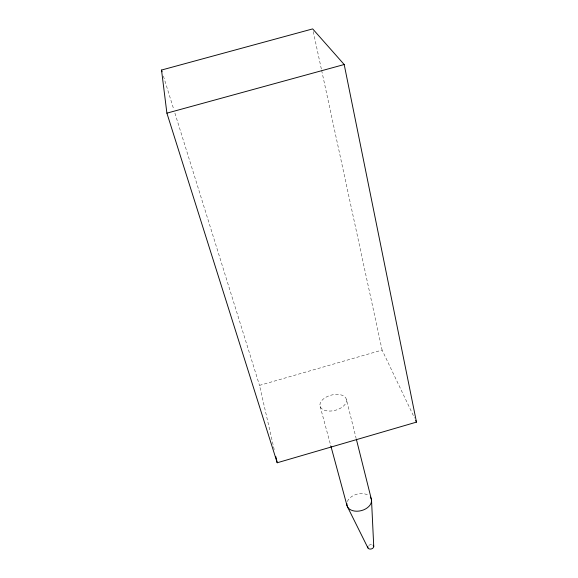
<?xml version="1.0" encoding="UTF-8"?>
<svg xmlns="http://www.w3.org/2000/svg" width="578" height="578" viewBox="0 0 578 578"><rect width="100%" height="100%" fill="white"/><g stroke="black" fill="none" stroke-linecap="round" stroke-linejoin="round"><path stroke-width="0.43" stroke-dasharray="2.89 2.17" d="M274.203 449.568L259.508 385.382L382.101 350.073L414.542 418.067M163.401 76.079L173.841 109.676M174.91 113.122L259.508 385.382M320.14 406.406L330.912 446.187M346.388 399.391A13.59 7.861 -14.6 0 1 328.217 411.016A13.59 7.861 -14.6 0 1 325.046 397.772A13.59 7.861 -14.6 0 1 346.388 399.391L356.171 438.492M313.247 31.544L321.447 69.49M321.643 70.372L382.101 350.073M347.32 501.552A12.593 8.511 -14.6 0 1 356.893 494.19A12.593 8.511 -14.6 0 1 368.945 495.736M368.764 545.437A3.035 2.182 -14.6 0 1 372.138 544.714"/><path stroke-width="0.87" d="M277.223 462.761L416.478 422.121L344.192 64.526L312.676 28.9L161.522 70.046L166.898 113.151L277.223 462.761L275.814 456.606M166.898 113.151L344.192 64.526M347.385 506.639L367.926 547.908M415.705 420.502L416.478 422.121M161.522 70.046L162.057 71.773M330.912 446.187L347.075 505.858M356.388 439.359L371.387 499.32M371.538 500.382L373.742 546.405M370.332 497.116A12.593 8.511 -14.6 0 1 361.46 510.598A12.593 8.511 -14.6 0 1 346.843 503.431M373.113 545.199A3.035 2.182 -14.6 0 1 371.343 548.956A3.035 2.182 -14.6 0 1 367.875 546.607"/></g></svg>
